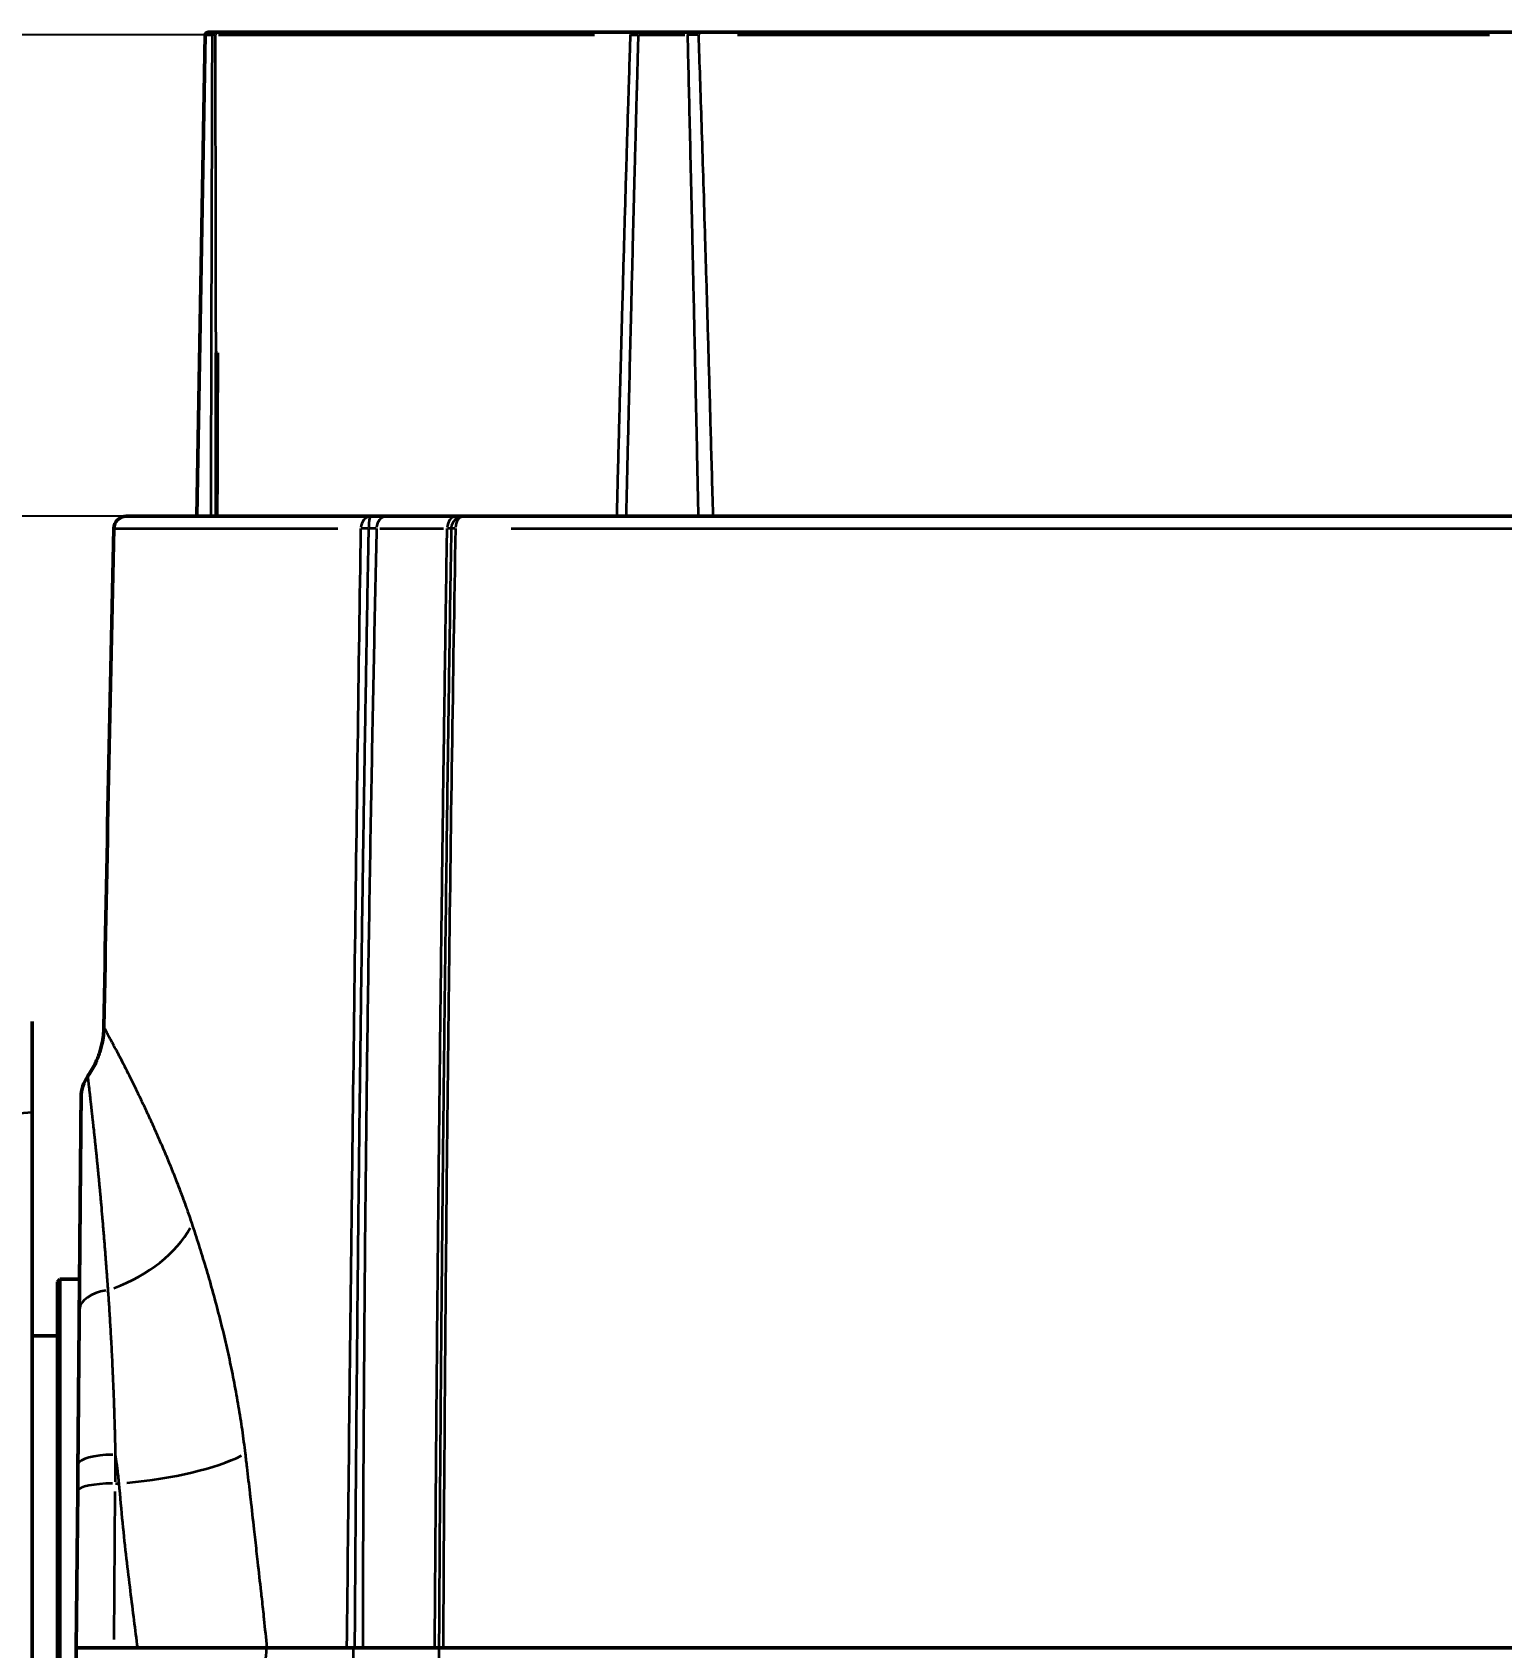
# Model space of a CAD drawing. Header units: millimetres. Extents: x 40 to 2195, y 40 to 1687.
# Drawn here: x 1031.6 to 1148.5, y 918.9 to 1047.4 of the extents above; entities that cross this region are included whole.
import ezdxf

# ---------------------------------------------------------------- set-up
doc = ezdxf.new("R2010")
doc.units = ezdxf.units.MM
doc.header["$LTSCALE"] = 8
for name, color, linetype, lineweight in [('Dimension (ISO)', 7, 'Continuous', 25), ('Visible (ISO)', 7, 'Continuous', 50), ('Visible Narrow (ISO)', 7, 'Continuous', 35)]:
    doc.layers.add(name, color=color, linetype=linetype, lineweight=lineweight)
doc.styles.add('Note Text (ANSI)', font='tahoma.ttf')
doc.dimstyles.new('Default (ISO)', dxfattribs={"dimscale": 8, "dimtxt": 1, "dimasz": 2.5, "dimexe": 3.175, "dimexo": 0, "dimgap": 0.762, "dimtad": 1, "dimrnd": 1e-08, "dimzin": 0, "dimdsep": 46, "dimtxsty": 'Note Text (ANSI)', "dimcen": 0.09, "dimdle": 10, "dimclrd": 1, "dimclre": 1, "dimclrt": 1, "dimazin": 0, "dimtfac": 3.5052, "dimtmove": 0, "dimatfit": 3, "dimfxl": 1, "dimtolj": 1, "dimtzin": 0, "dimlwd": -1, "dimlwe": -1, "dimarcsym": 0})

# ---------------------------------------------------------------- blocks, each defined once
blk = doc.blocks.new('*D6')
at = {"layer": 'Defpoints', "color": 0, "transparency": 16777216}
for p in [(1046.17, 1047.24), (935.17, 679.76), (1030.35, 679.76)]:
    blk.add_point(p, dxfattribs=at)
at = {"layer": 'Dimension (ISO)', "color": 1, "transparency": 16777216}
for p, q in [((1046.17, 1047.24), (909.77, 1047.24)), ((935.17, 1027.24), (935.17, 699.76)), ((1030.35, 679.76), (909.77, 679.76))]:
    blk.add_line(p, q, dxfattribs=at)
for points in [[(931.84, 1027.24), (938.5, 1027.24), (935.17, 1047.24)], [(931.84, 699.76), (938.5, 699.76), (935.17, 679.76)]]:
    blk.add_solid(points, dxfattribs=at)
at = {"layer": 'Dimension (ISO)', "color": 1, "transparency": 16777216, "insert": (918.61, 807.9), "char_height": 8, "attachment_point": 1, "rotation": 90, "style": 'Note Text (ANSI)'}
blk.add_mtext('\\A1;367.48 mm [14.468 in]', dxfattribs=at)
blk = doc.blocks.new('*D7')
at = {"layer": 'Defpoints', "color": 0, "transparency": 16777216}
for p in [(1039.08, 1008.94), (973.29, 679.76), (1030.35, 679.76)]:
    blk.add_point(p, dxfattribs=at)
at = {"layer": 'Dimension (ISO)', "color": 1, "transparency": 16777216}
for p, q in [((1039.08, 1008.94), (947.89, 1008.94)), ((973.29, 988.94), (973.29, 699.76)), ((1030.35, 679.76), (947.89, 679.76))]:
    blk.add_line(p, q, dxfattribs=at)
for points in [[(969.95, 988.94), (976.62, 988.94), (973.29, 1008.94)], [(969.95, 699.76), (976.62, 699.76), (973.29, 679.76)]]:
    blk.add_solid(points, dxfattribs=at)
at = {"layer": 'Dimension (ISO)', "color": 1, "transparency": 16777216, "insert": (956.72, 788.75), "char_height": 8, "attachment_point": 1, "rotation": 90, "style": 'Note Text (ANSI)'}
blk.add_mtext('\\A1;329.18 mm [12.960 in]', dxfattribs=at)

msp = doc.modelspace()

# ---------------------------------------------------------------- linework, layer by layer
at = {"layer": 'Visible (ISO)'}
for p, q in [((1045.547, 1047.44), (1046.102, 1047.44)), ((1046.369, 1047.44), (1079.267, 1047.44)), ((1079.963, 1047.44), (1083.739, 1047.44)), ((1084.702, 1047.44), (1150.498, 1047.44)), ((1045.347, 1047.244), (1044.678, 1008.94)), ((1046.217, 1021.94), (1046.328, 1021.94)), ((1046.217, 1008.94), (1046.217, 1021.94)), ((1058.489, 1008.94), (1039.078, 1008.94)), ((1059.724, 1008.94), (1058.49, 1008.94)), ((1059.724, 1008.94), (1065.263, 1008.94)), ((1065.911, 1008.94), (1065.268, 1008.94)), ((1065.911, 1008.94), (1169.289, 1008.94)), ((1031.6, 968.756), (1031.6, 964.442)), ((1031.6, 961.526), (1031.6, 964.442)), ((1031.6, 961.526), (1031.6, 816.708)), ((1043.266, 951.042), (1043.266, 951.042)), ((1033.6, 948.056), (1033.8, 948.256)), ((1033.6, 948.056), (1033.6, 912.456)), ((1033.8, 912.256), (1033.8, 948.256)), ((1033.8, 948.256), (1035.356, 948.256)), ((1031.6, 943.756), (1033.6, 943.756)), ((1035.227, 933.492), (1035.209, 931.387)), ((1035.1, 918.94), (1035.209, 931.387)), ((1036.832, 918.94), (1035.1, 918.94)), ((1035.1, 918.94), (1035.1, 916.188)), ((1036.832, 918.94), (1038.094, 918.94)), ((1038.094, 918.94), (1039.989, 918.94)), ((1038.1, 918.94), (1039.989, 918.94)), ((1050.274, 918.94), (1056.628, 918.94)), ((1050.274, 918.94), (1056.766, 918.94)), ((1057.141, 918.94), (1056.766, 918.94)), ((1057.141, 918.94), (1057.253, 918.94)), ((1057.881, 918.94), (1057.26, 918.94)), ((1063.619, 918.94), (1057.881, 918.94)), ((1063.619, 918.94), (1063.942, 918.94)), ((1063.943, 918.94), (1063.949, 918.94)), ((1064.119, 918.94), (1063.949, 918.94)), ((1064.119, 918.94), (1171.081, 918.94)), ((1064.276, 918.94), (1170.924, 918.94))]:
    msp.add_line(p, q, dxfattribs=at)
for centre, radius, start, end in [((1045.547, 1047.24), 0.2, 90, 179), ((1039.078, 1007.94), 1, 90, 178.72983), ((9036.113, 830.628), 8000, 178.7298285, 179.0137753), ((1038.482, 962.696), 3, 144.92575, 179.50002)]:
    msp.add_arc(centre, radius, start, end, dxfattribs=at)
for points in [[(1046.369, 1047.44), (1046.361, 1047.44), (1046.304, 1047.44), (1046.18, 1047.44), (1046.102, 1047.44)], [(1079.963, 1047.44), (1079.867, 1047.44), (1079.648, 1047.44), (1079.399, 1047.44), (1079.267, 1047.44)], [(1084.702, 1047.44), (1084.535, 1047.44), (1084.203, 1047.44), (1083.891, 1047.44), (1083.739, 1047.44)]]:
    msp.add_open_spline(points, degree=3, dxfattribs=at)
for points, knots in [([(1046.285, 1008.94), (1046.291, 1011.005), (1046.298, 1013.084), (1046.305, 1015.176), (1046.313, 1017.415), (1046.32, 1019.67), (1046.328, 1021.94)], [0.35504089, 0.35504089, 0.35504089, 0.35504089, 0.66666667, 0.66666667, 0.66666667, 1, 1, 1, 1]), ([(1036.027, 964.42), (1036.148, 964.593), (1036.262, 964.771), (1036.367, 964.954), (1036.471, 965.135), (1036.567, 965.321), (1036.655, 965.511), (1036.674, 965.553), (1036.693, 965.595), (1036.712, 965.638), (1036.776, 965.784), (1036.834, 965.932), (1036.888, 966.082), (1036.942, 966.232), (1036.99, 966.383), (1037.034, 966.536), (1037.073, 966.676), (1037.109, 966.818), (1037.139, 966.96), (1037.188, 967.185), (1037.226, 967.412), (1037.252, 967.64), (1037.276, 967.842), (1037.29, 968.045), (1037.296, 968.248), (1037.297, 968.273), (1037.297, 968.299), (1037.298, 968.324)], [0, 0, 0, 0, 0.15067276, 0.15067276, 0.15067276, 0.30023047, 0.30023047, 0.30023047, 0.33333333, 0.33333333, 0.33333333, 0.44756746, 0.44756746, 0.44756746, 0.56170401, 0.56170401, 0.56170401, 0.66666667, 0.66666667, 0.66666667, 0.83333333, 0.83333333, 0.83333333, 0.98144934, 0.98144934, 0.98144934, 1, 1, 1, 1]), ([(1035.334, 945.757), (1035.336, 945.943), (1035.337, 946.145), (1035.339, 946.365), (1035.34, 946.402), (1035.34, 946.44), (1035.34, 946.479), (1035.342, 946.713), (1035.345, 946.966), (1035.347, 947.231), (1035.347, 947.265), (1035.347, 947.299), (1035.348, 947.333), (1035.35, 947.611), (1035.353, 947.901), (1035.355, 948.199), (1035.356, 948.226), (1035.356, 948.253), (1035.356, 948.28), (1035.359, 948.589), (1035.362, 948.907), (1035.364, 949.227), (1035.364, 949.244), (1035.365, 949.262), (1035.365, 949.279), (1035.368, 949.61), (1035.371, 949.944), (1035.373, 950.276), (1035.374, 950.282), (1035.374, 950.289), (1035.374, 950.295), (1035.377, 950.633), (1035.379, 950.968), (1035.382, 951.296), (1035.382, 951.3), (1035.382, 951.304), (1035.382, 951.308), (1035.385, 951.632), (1035.388, 951.95), (1035.391, 952.261), (1035.391, 952.275), (1035.391, 952.289), (1035.391, 952.303), (1035.394, 952.604), (1035.396, 952.899), (1035.399, 953.191), (1035.399, 953.214), (1035.399, 953.237), (1035.399, 953.26), (1035.402, 953.541), (1035.404, 953.82), (1035.407, 954.101), (1035.407, 954.134), (1035.407, 954.166), (1035.408, 954.199), (1035.41, 954.471), (1035.412, 954.745), (1035.415, 955.024), (1035.415, 955.068), (1035.416, 955.111), (1035.416, 955.154), (1035.418, 955.426), (1035.421, 955.703), (1035.423, 955.987), (1035.424, 956.043), (1035.424, 956.099), (1035.425, 956.155), (1035.427, 956.431), (1035.43, 956.714), (1035.432, 957.002), (1035.433, 957.071), (1035.433, 957.141), (1035.434, 957.211), (1035.436, 957.49), (1035.439, 957.773), (1035.441, 958.057), (1035.442, 958.14), (1035.443, 958.223), (1035.444, 958.306), (1035.446, 958.58), (1035.448, 958.855), (1035.451, 959.126), (1035.452, 959.22), (1035.452, 959.313), (1035.453, 959.406), (1035.455, 959.664), (1035.458, 959.919), (1035.46, 960.17), (1035.461, 960.271), (1035.462, 960.371), (1035.462, 960.47), (1035.465, 960.709), (1035.467, 960.942), (1035.468, 961.164), (1035.469, 961.266), (1035.47, 961.366), (1035.471, 961.462), (1035.473, 961.662), (1035.474, 961.848), (1035.476, 962.008), (1035.477, 962.093), (1035.477, 962.171), (1035.478, 962.241), (1035.479, 962.36), (1035.48, 962.456), (1035.48, 962.53), (1035.48, 962.536), (1035.48, 962.541), (1035.481, 962.546), (1035.481, 962.592), (1035.481, 962.629), (1035.482, 962.656), (1035.482, 962.698), (1035.482, 962.719), (1035.482, 962.722)], [0, 0, 0, 0, 0.0449716, 0.0449716, 0.0449716, 0.0526316, 0.0526316, 0.0526316, 0.0993034, 0.0993034, 0.0993034, 0.1052632, 0.1052632, 0.1052632, 0.1535728, 0.1535728, 0.1535728, 0.1578947, 0.1578947, 0.1578947, 0.2078553, 0.2078553, 0.2078553, 0.2105263, 0.2105263, 0.2105263, 0.2621431, 0.2621431, 0.2621431, 0.2631579, 0.2631579, 0.2631579, 0.3157895, 0.3157895, 0.3157895, 0.3164319, 0.3164319, 0.3164319, 0.3684211, 0.3684211, 0.3684211, 0.3707213, 0.3707213, 0.3707213, 0.4210526, 0.4210526, 0.4210526, 0.4250138, 0.4250138, 0.4250138, 0.4736842, 0.4736842, 0.4736842, 0.4792911, 0.4792911, 0.4792911, 0.5263158, 0.5263158, 0.5263158, 0.5335713, 0.5335713, 0.5335713, 0.5789474, 0.5789474, 0.5789474, 0.5878394, 0.5878394, 0.5878394, 0.6315789, 0.6315789, 0.6315789, 0.6421401, 0.6421401, 0.6421401, 0.6842105, 0.6842105, 0.6842105, 0.696411, 0.696411, 0.696411, 0.7368421, 0.7368421, 0.7368421, 0.750793, 0.750793, 0.750793, 0.7894737, 0.7894737, 0.7894737, 0.8049055, 0.8049055, 0.8049055, 0.8421053, 0.8421053, 0.8421053, 0.8591547, 0.8591547, 0.8591547, 0.8947368, 0.8947368, 0.8947368, 0.9135193, 0.9135193, 0.9135193, 0.9451028, 0.9451028, 0.9451028, 0.9473684, 0.9473684, 0.9473684, 0.9681271, 0.9681271, 0.9681271, 1, 1, 1, 1]), ([(1035.227, 933.492), (1035.23, 933.817), (1035.233, 934.14), (1035.238, 934.782), (1035.241, 935.101), (1035.247, 935.74), (1035.249, 936.06), (1035.254, 936.582), (1035.256, 936.785), (1035.26, 937.255), (1035.262, 937.522), (1035.267, 938.055), (1035.269, 938.322), (1035.274, 938.855), (1035.276, 939.122), (1035.279, 939.41), (1035.279, 939.434), (1035.281, 939.73), (1035.284, 939.998), (1035.286, 940.28), (1035.286, 940.299), (1035.289, 940.596), (1035.291, 940.87), (1035.296, 941.417), (1035.299, 941.689), (1035.303, 942.235), (1035.306, 942.507), (1035.309, 942.869), (1035.31, 942.964), (1035.311, 943.136), (1035.312, 943.214), (1035.315, 943.529), (1035.317, 943.761), (1035.321, 944.218), (1035.323, 944.442), (1035.326, 944.887), (1035.328, 945.107), (1035.332, 945.47), (1035.333, 945.615), (1035.334, 945.757)], [0.00000008, 0.00000008, 0.00000008, 0.00000008, 0.06817674, 0.06817674, 0.13635339, 0.13635339, 0.20575278, 0.20575278, 0.25, 0.25, 0.30862195, 0.30862195, 0.36785912, 0.36785912, 0.42810967, 0.42810967, 0.43367901, 0.43367901, 0.49569026, 0.49569026, 0.5, 0.5, 0.56554143, 0.56554143, 0.63285949, 0.63285949, 0.70339562, 0.70339562, 0.72886641, 0.72886641, 0.75, 0.75, 0.81562939, 0.81562939, 0.88269066, 0.88269066, 0.95211331, 0.95211331, 0.99999991, 0.99999991, 0.99999991, 0.99999991]), ([(1050.274, 918.94), (1049.716, 918.94), (1049.06, 918.94), (1047.553, 918.94), (1046.7, 918.94), (1044.884, 918.94), (1043.928, 918.94), (1041.973, 918.94), (1040.983, 918.94), (1039.989, 918.94)], [0.0000013, 0.0000013, 0.0000013, 0.0000013, 0.3006787, 0.3006787, 0.6126987, 0.6126987, 0.9189752, 0.9189752, 1.2172135, 1.2172135, 1.2172135, 1.2172135])]:
    msp.add_open_spline(points, degree=3, knots=knots, dxfattribs=at)
at = {"layer": 'Visible Narrow (ISO)'}
for p, q in [((1045.348, 1047.244), (1045.871, 1047.244)), ((1046.402, 1047.24), (1076.314, 1047.24)), ((1079.792, 1047.244), (1079.792, 1047.244)), ((1079.921, 1047.244), (1083.497, 1047.244)), ((1087.689, 1047.24), (1147.511, 1047.24)), ((1038.13, 1007.963), (1055.896, 1007.963)), ((1059.249, 1007.968), (1064.304, 1007.968)), ((1069.686, 1007.963), (1165.514, 1007.963)), ((1038.209, 932.122), (1038.226, 934.18)), ((1038.223, 932.006), (1038.492, 932.006)), ((1038.1, 919.594), (1038.203, 931.353))]:
    msp.add_line(p, q, dxfattribs=at)
for centre, major_axis, ratio, start_param, end_param in [((1046.102, 1047.24), (0, 0.2), 0.8779422, 0.0776672, 1.4756759), ((1046.369, 1047.24), (0, 0.2), 0.9990311, 0.0784811, 1.4922534), ((1079.267, 1047.24), (0, 0.2), 0.5376289, 0.0785398, 1.4922565), ((1079.963, 1047.24), (0, 0.2), 0.8535958, 0.077184, 1.4756421), ((1079.901, 1047.24), (0, 0.2), 0.5382075, 6.0585084, 6.0585886), ((1083.739, 1047.24), (0, 0.2), 0.0243471, 0.0776672, 1.4756759), ((1084.702, 1047.24), (0, 0.2), 0.4614014, 0.0785911, 1.4922592), ((1044.168, 1047.241), (2.003, 0), 0.0039578, 0.0667346, 0.4764762), ((1078.083, 1047.241), (-2.003, -0.007), 0.0021376, 2.1611278, 2.5708623), ((1083.685, 1047.241), (-2.004, 0.007), 0.0018203, 4.2556147, 4.6651676), ((1058.49, 1007.94), (0, 1), 0.7527812, 0.0786482, 1.4712605), ((1058.49, 1007.94), (0, 1), 0.1249832, 0.0776014, 1.474497), ((1059.724, 1007.94), (0, 1), 0.7417449, 0.0771612, 1.4659669), ((1065.268, 1007.94), (0, 1), 0.6706817, 0.0771562, 1.4659679), ((1065.911, 1007.94), (0, 1), 0.9921589, 0.077603, 1.4744969), ((1065.911, 1007.94), (0, 1), 0.6582707, 0.0774314, 1.4711964), ((1058.49, 1007.94), (-1, 0.015), 0.0170031, 4.874279, 5.5284136), ((1058.239, 1007.941), (1.001, 0.023), 0.0158993, 0.7696646, 1.4088665), ((1063.927, 1007.941), (1, 0.016), 0.0228466, 0.1600907, 0.7990275), ((1065.911, 1007.94), (-1, 0.017), 0.0145781, 5.4674086, 6.1215434), ((1035.195, 953.354), (-9.462, -2.666), 0.6534088, 1.694704, 2.5843464), ((1038.334, 945.731), (-3, 0.026), 0.5660931, 5.0186499, 6.2166286), ((1038.227, 933.465), (-3, 0.026), 0.2760762, 4.7932162, 6.2047396), ((1038.447, 935.257), (-11.698, -0.962), 0.2764524, 1.60502, 2.5389084), ((1038.209, 931.361), (-3, 0.026), 0.2150838, 4.7927119, 6.2047382)]:
    msp.add_ellipse(centre, major_axis=major_axis, ratio=ratio, start_param=start_param, end_param=end_param, dxfattribs=at)
for points, knots in [([(1045.82, 1008.94), (1045.82, 1009.018), (1045.82, 1009.095), (1045.82, 1009.172), (1045.826, 1011.703), (1045.832, 1014.088), (1045.838, 1016.357), (1045.843, 1018.626), (1045.849, 1020.779), (1045.854, 1022.828), (1045.86, 1024.877), (1045.865, 1026.822), (1045.87, 1028.676), (1045.875, 1030.53), (1045.88, 1032.295), (1045.885, 1033.98), (1045.89, 1035.665), (1045.895, 1037.271), (1045.9, 1038.806), (1045.905, 1040.341), (1045.909, 1041.805), (1045.914, 1043.21), (1045.918, 1044.614), (1045.923, 1045.961), (1045.927, 1047.244)], [0.12119794, 0.12119794, 0.12119794, 0.12119794, 0.125, 0.125, 0.125, 0.25, 0.25, 0.25, 0.375, 0.375, 0.375, 0.5, 0.5, 0.5, 0.625, 0.625, 0.625, 0.75, 0.75, 0.75, 0.875, 0.875, 0.875, 1, 1, 1, 1]), ([(1046.217, 1020.256), (1046.213, 1022.173), (1046.21, 1024.014), (1046.204, 1027.532), (1046.201, 1029.21), (1046.195, 1032.429), (1046.192, 1033.969), (1046.187, 1036.924), (1046.185, 1038.34), (1046.18, 1041.059), (1046.178, 1042.362), (1046.173, 1044.874), (1046.171, 1046.082), (1046.169, 1047.24)], [0, 0, 0, 0, 0.1666667, 0.1666667, 0.3333333, 0.3333333, 0.5, 0.5, 0.6666667, 0.6666667, 0.8333333, 0.8333333, 1, 1, 1, 1]), ([(1079.16, 1047.24), (1079.146, 1046.825), (1079.132, 1046.403), (1079.089, 1045.048), (1079.058, 1044.091), (1079.011, 1042.566), (1078.994, 1042.016), (1078.948, 1040.532), (1078.919, 1039.581), (1078.869, 1037.916), (1078.848, 1037.214), (1078.799, 1035.582), (1078.772, 1034.642), (1078.719, 1032.821), (1078.694, 1031.943), (1078.643, 1030.151), (1078.617, 1029.236), (1078.562, 1027.249), (1078.532, 1026.173), (1078.478, 1024.213), (1078.454, 1023.339), (1078.396, 1021.184), (1078.362, 1019.886), (1078.306, 1017.758), (1078.284, 1016.947), (1078.224, 1014.623), (1078.184, 1013.084), (1078.126, 1010.778), (1078.107, 1010.045), (1078.086, 1009.182), (1078.083, 1009.062), (1078.08, 1008.94)], [0, 0, 0, 0, 0.03947895, 0.03947895, 0.125, 0.125, 0.17205199, 0.17205199, 0.25, 0.25, 0.30479411, 0.30479411, 0.375, 0.375, 0.43752534, 0.43752534, 0.5, 0.5, 0.57024447, 0.57024447, 0.625, 0.625, 0.70302897, 0.70302897, 0.75, 0.75, 0.83572112, 0.83572112, 0.875, 0.875, 0.88137704, 0.88137704, 0.88137704, 0.88137704]), ([(1079.792, 1047.244), (1079.781, 1046.816), (1079.768, 1046.381), (1079.731, 1045.024), (1079.705, 1044.081), (1079.664, 1042.557), (1079.648, 1041.994), (1079.608, 1040.509), (1079.583, 1039.57), (1079.539, 1037.906), (1079.521, 1037.192), (1079.478, 1035.559), (1079.454, 1034.631), (1079.407, 1032.81), (1079.384, 1031.921), (1079.339, 1030.127), (1079.316, 1029.223), (1079.266, 1027.237), (1079.239, 1026.15), (1079.191, 1024.188), (1079.17, 1023.324), (1079.117, 1021.17), (1079.086, 1019.862), (1079.034, 1017.732), (1079.015, 1016.93), (1078.96, 1014.607), (1078.924, 1013.059), (1078.869, 1010.751), (1078.853, 1010.025), (1078.833, 1009.174), (1078.83, 1009.057), (1078.827, 1008.94)], [0, 0, 0, 0, 0.04065295, 0.04065295, 0.125, 0.125, 0.17310248, 0.17310248, 0.25, 0.25, 0.30572203, 0.30572203, 0.375, 0.375, 0.43833082, 0.43833082, 0.5, 0.5, 0.57092757, 0.57092757, 0.625, 0.625, 0.70358842, 0.70358842, 0.75, 0.75, 0.83615787, 0.83615787, 0.875, 0.875, 0.88115886, 0.88115886, 0.88115886, 0.88115886]), ([(1084.593, 1008.94), (1084.592, 1008.977), (1084.591, 1009.013), (1084.59, 1009.05), (1084.543, 1011.31), (1084.498, 1013.453), (1084.454, 1015.499), (1084.411, 1017.545), (1084.369, 1019.495), (1084.328, 1021.357), (1084.288, 1023.218), (1084.249, 1024.991), (1084.212, 1026.685), (1084.174, 1028.379), (1084.138, 1029.995), (1084.103, 1031.54), (1084.069, 1033.085), (1084.035, 1034.56), (1084.002, 1035.974), (1083.97, 1037.387), (1083.938, 1038.739), (1083.908, 1040.036), (1083.877, 1041.333), (1083.848, 1042.575), (1083.819, 1043.775), (1083.79, 1044.975), (1083.762, 1046.133), (1083.734, 1047.244)], [0.1093252, 0.1093252, 0.1093252, 0.1093252, 0.11111111, 0.11111111, 0.11111111, 0.22222222, 0.22222222, 0.22222222, 0.33333333, 0.33333333, 0.33333333, 0.44444444, 0.44444444, 0.44444444, 0.55555556, 0.55555556, 0.55555556, 0.66666667, 0.66666667, 0.66666667, 0.77777778, 0.77777778, 0.77777778, 0.88888889, 0.88888889, 0.88888889, 1, 1, 1, 1]), ([(1085.758, 1008.94), (1085.757, 1008.981), (1085.756, 1009.021), (1085.755, 1009.062), (1085.694, 1011.321), (1085.635, 1013.462), (1085.578, 1015.507), (1085.522, 1017.552), (1085.467, 1019.501), (1085.414, 1021.361), (1085.36, 1023.222), (1085.309, 1024.994), (1085.259, 1026.687), (1085.209, 1028.381), (1085.161, 1029.996), (1085.114, 1031.54), (1085.067, 1033.085), (1085.022, 1034.56), (1084.978, 1035.973), (1084.934, 1037.386), (1084.891, 1038.737), (1084.849, 1040.034), (1084.807, 1041.331), (1084.767, 1042.573), (1084.727, 1043.772), (1084.687, 1044.972), (1084.648, 1046.129), (1084.61, 1047.24)], [0.10912305, 0.10912305, 0.10912305, 0.10912305, 0.11111111, 0.11111111, 0.11111111, 0.22222222, 0.22222222, 0.22222222, 0.33333333, 0.33333333, 0.33333333, 0.44444444, 0.44444444, 0.44444444, 0.55555556, 0.55555556, 0.55555556, 0.66666667, 0.66666667, 0.66666667, 0.77777778, 0.77777778, 0.77777778, 0.88888889, 0.88888889, 0.88888889, 1, 1, 1, 1]), ([(1056.628, 918.94), (1056.687, 924.627), (1056.75, 930.402), (1056.815, 936.238), (1056.881, 942.075), (1056.949, 947.973), (1057.022, 954.01), (1057.095, 960.048), (1057.171, 966.224), (1057.251, 972.401), (1057.33, 978.579), (1057.412, 984.758), (1057.494, 990.71), (1057.575, 996.662), (1057.656, 1002.388), (1057.738, 1007.963)], [0, 0, 0, 0, 0.2, 0.2, 0.2, 0.4, 0.4, 0.4, 0.6, 0.6, 0.6, 0.8, 0.8, 0.8, 1, 1, 1, 1]), ([(1057.26, 918.94), (1057.268, 920.282), (1057.277, 921.629), (1057.308, 926.359), (1057.333, 929.765), (1057.365, 933.75), (1057.37, 934.306), (1057.378, 935.321), (1057.382, 935.779), (1057.406, 938.718), (1057.429, 941.209), (1057.468, 945.294), (1057.483, 946.878), (1057.518, 950.305), (1057.538, 952.151), (1057.582, 956.214), (1057.608, 958.437), (1057.643, 961.39), (1057.652, 962.11), (1057.688, 965.046), (1057.717, 967.269), (1057.759, 970.464), (1057.772, 971.432), (1057.803, 973.662), (1057.821, 974.923), (1057.868, 978.233), (1057.898, 980.279), (1057.96, 984.343), (1057.992, 986.362), (1058.036, 989.146), (1058.049, 989.929), (1058.101, 993.079), (1058.14, 995.413), (1058.191, 998.315), (1058.201, 998.911), (1058.253, 1001.853), (1058.295, 1004.17), (1058.347, 1006.961), (1058.356, 1007.461), (1058.365, 1007.959)], [0, 0, 0, 0, 0.0471965, 0.0471965, 0.1651732, 0.1651732, 0.184274, 0.184274, 0.2, 0.2, 0.2849772, 0.2849772, 0.3384037, 0.3384037, 0.4, 0.4, 0.473014, 0.473014, 0.4965088, 0.4965088, 0.5686471, 0.5686471, 0.6, 0.6, 0.6408343, 0.6408343, 0.707323, 0.707323, 0.7738116, 0.7738116, 0.8, 0.8, 0.8796557, 0.8796557, 0.9003479, 0.9003479, 0.9821136, 0.9821136, 1, 1, 1, 1]), ([(1058.982, 1007.968), (1058.914, 1005), (1058.846, 1001.904), (1058.779, 998.685), (1058.712, 995.466), (1058.645, 992.124), (1058.581, 988.643), (1058.516, 985.163), (1058.453, 981.544), (1058.393, 977.769), (1058.332, 973.994), (1058.275, 970.062), (1058.221, 965.939), (1058.168, 961.816), (1058.118, 957.501), (1058.076, 953.2), (1058.034, 948.899), (1058, 944.612), (1057.973, 940.555), (1057.945, 936.497), (1057.926, 932.668), (1057.911, 929.066), (1057.897, 925.464), (1057.887, 922.089), (1057.881, 918.94)], [0, 0, 0, 0, 0.125, 0.125, 0.125, 0.25, 0.25, 0.25, 0.375, 0.375, 0.375, 0.5, 0.5, 0.5, 0.625, 0.625, 0.625, 0.75, 0.75, 0.75, 0.875, 0.875, 0.875, 1, 1, 1, 1]), ([(1063.619, 918.94), (1063.649, 923.917), (1063.683, 928.715), (1063.72, 933.328), (1063.725, 934.051), (1063.731, 934.77), (1063.737, 935.484), (1063.768, 939.326), (1063.801, 943.038), (1063.835, 946.632), (1063.847, 947.969), (1063.86, 949.289), (1063.873, 950.594), (1063.901, 953.447), (1063.929, 956.223), (1063.958, 958.926), (1063.977, 960.779), (1063.997, 962.598), (1064.017, 964.384), (1064.039, 966.393), (1064.062, 968.361), (1064.084, 970.288), (1064.111, 972.572), (1064.137, 974.8), (1064.164, 976.975), (1064.18, 978.267), (1064.196, 979.539), (1064.212, 980.794), (1064.245, 983.436), (1064.278, 985.998), (1064.312, 988.486), (1064.321, 989.17), (1064.33, 989.849), (1064.34, 990.523), (1064.38, 993.46), (1064.42, 996.294), (1064.461, 999.04), (1064.463, 999.211), (1064.466, 999.382), (1064.468, 999.553), (1064.512, 1002.458), (1064.555, 1005.266), (1064.598, 1007.968)], [0, 0, 0, 0, 0.125, 0.125, 0.125, 0.1445932, 0.1445932, 0.1445932, 0.25, 0.25, 0.25, 0.2892169, 0.2892169, 0.2892169, 0.375, 0.375, 0.375, 0.4338237, 0.4338237, 0.4338237, 0.5, 0.5, 0.5, 0.5784306, 0.5784306, 0.5784306, 0.625, 0.625, 0.625, 0.7230284, 0.7230284, 0.7230284, 0.75, 0.75, 0.75, 0.8676506, 0.8676506, 0.8676506, 0.875, 0.875, 0.875, 1, 1, 1, 1]), ([(1064.919, 1007.959), (1064.853, 1003.936), (1064.789, 999.87), (1064.7, 993.84), (1064.672, 991.912), (1064.63, 988.927), (1064.615, 987.876), (1064.54, 982.396), (1064.482, 977.919), (1064.419, 972.744), (1064.411, 972.079), (1064.376, 969.116), (1064.349, 966.81), (1064.298, 962.156), (1064.272, 959.809), (1064.232, 955.893), (1064.216, 954.313), (1064.171, 949.68), (1064.143, 946.672), (1064.114, 943.306), (1064.111, 942.891), (1064.086, 940.013), (1064.067, 937.589), (1064.017, 931.149), (1063.99, 927.203), (1063.965, 923.093), (1063.964, 922.818), (1063.955, 921.332), (1063.948, 920.131), (1063.942, 918.94)], [0, 0, 0, 0, 0.13641044, 0.13641044, 0.2, 0.2, 0.23436524, 0.23436524, 0.37875288, 0.37875288, 0.4, 0.4, 0.47338926, 0.47338926, 0.54854587, 0.54854587, 0.6, 0.6, 0.70097496, 0.70097496, 0.71521532, 0.71521532, 0.8, 0.8, 0.94397304, 0.94397304, 0.95428385, 0.95428385, 1, 1, 1, 1]), ([(1065.253, 1007.963), (1065.153, 1002.063), (1065.057, 996.072), (1064.968, 989.976), (1064.879, 983.88), (1064.796, 977.677), (1064.72, 971.415), (1064.644, 965.152), (1064.577, 958.829), (1064.519, 952.749), (1064.461, 946.669), (1064.413, 940.833), (1064.373, 935.202), (1064.334, 929.572), (1064.302, 924.147), (1064.276, 918.94)], [0, 0, 0, 0, 0.2, 0.2, 0.2, 0.4, 0.4, 0.4, 0.6, 0.6, 0.6, 0.8, 0.8, 0.8, 1, 1, 1, 1]), ([(1044.31, 952.677), (1044.187, 953.049), (1044.061, 953.418), (1043.91, 953.849), (1043.888, 953.911), (1043.746, 954.311), (1043.624, 954.646), (1043.465, 955.072), (1043.43, 955.164), (1043.309, 955.485), (1043.222, 955.713), (1043.056, 956.137), (1042.979, 956.333), (1042.748, 956.911), (1042.591, 957.295), (1042.413, 957.723), (1042.395, 957.766), (1042.294, 958.006), (1042.211, 958.202), (1042.047, 958.587), (1041.966, 958.777), (1041.869, 959.002), (1041.852, 959.039), (1041.689, 959.414), (1041.544, 959.743), (1041.37, 960.133), (1041.338, 960.203), (1041.134, 960.657), (1040.965, 961.028), (1040.644, 961.72), (1040.493, 962.043), (1040.335, 962.373), (1040.326, 962.394), (1040.159, 962.743), (1040.007, 963.058), (1039.713, 963.66), (1039.571, 963.948), (1039.298, 964.494), (1039.167, 964.753), (1038.917, 965.245), (1038.798, 965.476), (1038.587, 965.883), (1038.494, 966.062), (1038.392, 966.256), (1038.379, 966.282), (1038.276, 966.477), (1038.192, 966.636), (1038.104, 966.801), (1038.095, 966.819), (1037.999, 967), (1037.919, 967.149), (1037.774, 967.42), (1037.708, 967.541), (1037.592, 967.759), (1037.54, 967.854), (1037.452, 968.018), (1037.415, 968.087), (1037.362, 968.188), (1037.344, 968.225), (1037.326, 968.26), (1037.323, 968.267), (1037.305, 968.303), (1037.298, 968.32), (1037.298, 968.324)], [0.00000024, 0.00000024, 0.00000024, 0.00000024, 0.04273843, 0.04273843, 0.05, 0.05, 0.08919512, 0.08919512, 0.1, 0.1, 0.12688317, 0.12688317, 0.15, 0.15, 0.19487499, 0.19487499, 0.2, 0.2, 0.22293128, 0.22293128, 0.24547743, 0.24547743, 0.25, 0.25, 0.29098041, 0.29098041, 0.3, 0.3, 0.35, 0.35, 0.3969144, 0.3969144, 0.4, 0.4, 0.45, 0.45, 0.5, 0.5, 0.55, 0.55, 0.6, 0.6, 0.64338514, 0.64338514, 0.65, 0.65, 0.69458451, 0.69458451, 0.7, 0.7, 0.75, 0.75, 0.8, 0.8, 0.85, 0.85, 0.9, 0.9, 0.93993717, 0.93993717, 0.95, 0.95, 1, 1, 1, 1]), ([(1037.636, 947.387), (1037.628, 947.503), (1037.619, 947.624), (1037.603, 947.84), (1037.596, 947.933), (1037.586, 948.068), (1037.583, 948.108), (1037.57, 948.288), (1037.559, 948.434), (1037.54, 948.7), (1037.531, 948.819), (1037.519, 948.976), (1037.516, 949.012), (1037.501, 949.221), (1037.487, 949.398), (1037.464, 949.703), (1037.455, 949.829), (1037.443, 949.985), (1037.44, 950.013), (1037.425, 950.21), (1037.412, 950.38), (1037.386, 950.711), (1037.374, 950.871), (1037.36, 951.049), (1037.358, 951.067), (1037.343, 951.258), (1037.329, 951.431), (1037.302, 951.776), (1037.288, 951.949), (1037.273, 952.128), (1037.272, 952.135), (1037.256, 952.332), (1037.24, 952.522), (1037.212, 952.866), (1037.198, 953.021), (1037.185, 953.179), (1037.185, 953.183), (1037.156, 953.521), (1037.127, 953.848), (1037.097, 954.181), (1037.096, 954.194), (1037.079, 954.386), (1037.063, 954.561), (1037.035, 954.863), (1037.024, 954.99), (1037.01, 955.14), (1037.008, 955.163), (1036.992, 955.329), (1036.979, 955.472), (1036.953, 955.749), (1036.94, 955.884), (1036.926, 956.026), (1036.925, 956.034), (1036.922, 956.074), (1036.918, 956.107), (1036.902, 956.277), (1036.889, 956.415), (1036.862, 956.684), (1036.849, 956.815), (1036.836, 956.956), (1036.835, 956.965), (1036.83, 957.017), (1036.825, 957.06), (1036.807, 957.24), (1036.793, 957.378), (1036.766, 957.646), (1036.753, 957.776), (1036.739, 957.918), (1036.738, 957.928), (1036.731, 957.994), (1036.725, 958.049), (1036.704, 958.257), (1036.688, 958.411), (1036.658, 958.693), (1036.645, 958.82), (1036.625, 959.016), (1036.617, 959.085), (1036.595, 959.298), (1036.579, 959.445), (1036.549, 959.723), (1036.535, 959.855), (1036.512, 960.068), (1036.503, 960.148), (1036.474, 960.419), (1036.453, 960.61), (1036.424, 960.876), (1036.415, 960.952), (1036.397, 961.119), (1036.387, 961.208), (1036.367, 961.39), (1036.357, 961.483), (1036.336, 961.665), (1036.326, 961.754), (1036.309, 961.906), (1036.302, 961.969), (1036.285, 962.127), (1036.274, 962.222), (1036.253, 962.413), (1036.242, 962.51), (1036.221, 962.698), (1036.21, 962.79), (1036.196, 962.911), (1036.193, 962.943), (1036.181, 963.049), (1036.173, 963.123), (1036.162, 963.213), (1036.16, 963.233), (1036.15, 963.319), (1036.143, 963.384), (1036.129, 963.507), (1036.123, 963.566), (1036.111, 963.671), (1036.105, 963.718), (1036.095, 963.807), (1036.09, 963.85), (1036.082, 963.92), (1036.079, 963.949), (1036.072, 964.014), (1036.068, 964.048), (1036.061, 964.112), (1036.058, 964.141), (1036.051, 964.196), (1036.049, 964.221), (1036.046, 964.249), (1036.045, 964.254), (1036.042, 964.287), (1036.039, 964.311), (1036.036, 964.341), (1036.035, 964.351), (1036.032, 964.375), (1036.03, 964.388), (1036.028, 964.407), (1036.027, 964.414), (1036.027, 964.418), (1036.027, 964.419), (1036.027, 964.42)], [0.00000041, 0.00000041, 0.00000041, 0.00000041, 0.02642392, 0.02642392, 0.04496129, 0.04496129, 0.05263158, 0.05263158, 0.07903868, 0.07903868, 0.09928662, 0.09928662, 0.10526316, 0.10526316, 0.13380087, 0.13380087, 0.15354655, 0.15354655, 0.15789474, 0.15789474, 0.18387021, 0.18387021, 0.20782207, 0.20782207, 0.21052632, 0.21052632, 0.2363156, 0.2363156, 0.26210489, 0.26210489, 0.26315789, 0.26315789, 0.29183558, 0.29183558, 0.31578947, 0.31578947, 0.31638582, 0.31638582, 0.36842105, 0.36842105, 0.37066308, 0.37066308, 0.39967221, 0.39967221, 0.42105263, 0.42105263, 0.42494842, 0.42494842, 0.44931631, 0.44931631, 0.47237321, 0.47237321, 0.47368421, 0.47368421, 0.47921758, 0.47921758, 0.50276668, 0.50276668, 0.52482082, 0.52482082, 0.52631579, 0.52631579, 0.53348999, 0.53348999, 0.55621868, 0.55621868, 0.57725531, 0.57725531, 0.57894737, 0.57894737, 0.58775036, 0.58775036, 0.61193967, 0.61193967, 0.63157895, 0.63157895, 0.64204365, 0.64204365, 0.66423361, 0.66423361, 0.68421053, 0.68421053, 0.69630758, 0.69630758, 0.72512113, 0.72512113, 0.73684211, 0.73684211, 0.75068245, 0.75068245, 0.76525418, 0.76525418, 0.7793243, 0.7793243, 0.78947368, 0.78947368, 0.80479289, 0.80479289, 0.82084583, 0.82084583, 0.83649786, 0.83649786, 0.84210526, 0.84210526, 0.8554156, 0.8554156, 0.85903276, 0.85903276, 0.87171952, 0.87171952, 0.88402425, 0.88402425, 0.89473684, 0.89473684, 0.90541097, 0.90541097, 0.91339567, 0.91339567, 0.92393133, 0.92393133, 0.93443938, 0.93443938, 0.94494104, 0.94494104, 0.94736842, 0.94736842, 0.96099473, 0.96099473, 0.96793739, 0.96793739, 0.98115595, 0.98115595, 0.99462785, 0.99462785, 1, 1, 1, 1]), ([(1031.6, 961.526), (1027.862, 961.221), (1024.118, 960.916), (1020.368, 960.611), (1018.387, 960.449), (1016.404, 960.287), (1014.419, 960.125), (1012.648, 959.981), (1010.874, 959.836), (1009.1, 959.691)], [0, 0, 0, 0, 0.5, 0.5, 0.5, 0.7641666, 0.7641666, 0.7641666, 1, 1, 1, 1]), ([(1038.227, 934.294), (1038.221, 934.567), (1038.215, 934.839), (1038.199, 935.482), (1038.189, 935.852), (1038.174, 936.38), (1038.17, 936.539), (1038.154, 937.067), (1038.143, 937.433), (1038.127, 937.888), (1038.124, 937.979), (1038.118, 938.15), (1038.116, 938.229), (1038.103, 938.584), (1038.093, 938.859), (1038.072, 939.404), (1038.062, 939.674), (1038.04, 940.208), (1038.028, 940.472), (1038.005, 940.996), (1037.993, 941.256), (1037.98, 941.542), (1037.978, 941.572), (1037.976, 941.614), (1037.976, 941.626), (1037.962, 941.922), (1037.948, 942.202), (1037.92, 942.751), (1037.906, 943.021), (1037.877, 943.561), (1037.862, 943.832), (1037.833, 944.334), (1037.819, 944.567), (1037.802, 944.853), (1037.799, 944.911), (1037.78, 945.218), (1037.765, 945.461), (1037.734, 945.936), (1037.719, 946.168), (1037.699, 946.474), (1037.694, 946.552), (1037.674, 946.845), (1037.66, 947.053), (1037.642, 947.3), (1037.639, 947.344), (1037.636, 947.387)], [0, 0, 0, 0, 0.0529367, 0.0529367, 0.1259813, 0.1259813, 0.1577687, 0.1577687, 0.2315339, 0.2315339, 0.25, 0.25, 0.2661773, 0.2661773, 0.3224004, 0.3224004, 0.3786234, 0.3786234, 0.4344573, 0.4344573, 0.4908153, 0.4908153, 0.4973146, 0.4973146, 0.5, 0.5, 0.5626312, 0.5626312, 0.6252624, 0.6252624, 0.6908005, 0.6908005, 0.75, 0.75, 0.7652155, 0.7652155, 0.8309775, 0.8309775, 0.8977494, 0.8977494, 0.9212711, 0.9212711, 0.9859767, 0.9859767, 1, 1, 1, 1]), ([(1038.507, 932.006), (1038.466, 932.385), (1038.423, 932.766), (1038.36, 933.28), (1038.343, 933.414), (1038.294, 933.796), (1038.261, 934.045), (1038.227, 934.294)], [0, 0, 0, 0, 0.5, 0.5, 0.67484133, 0.67484133, 0.9999993, 0.9999993, 0.9999993, 0.9999993]), ([(1050.274, 918.94), (1050.201, 919.7), (1050.125, 920.458), (1049.992, 921.734), (1049.934, 922.26), (1049.852, 922.999), (1049.829, 923.205), (1049.722, 924.165), (1049.633, 924.943), (1049.478, 926.327), (1049.413, 926.911), (1049.315, 927.793), (1049.283, 928.075), (1049.165, 929.132), (1049.074, 929.935), (1048.96, 930.925), (1048.942, 931.08), (1048.848, 931.902), (1048.768, 932.588), (1048.642, 933.652), (1048.599, 934.015), (1048.555, 934.384)], [0.00000003, 0.00000003, 0.00000003, 0.00000003, 0.16666667, 0.16666667, 0.28710687, 0.28710687, 0.33333333, 0.33333333, 0.5, 0.5, 0.61427683, 0.61427683, 0.66666667, 0.66666667, 0.80744026, 0.80744026, 0.83333333, 0.83333333, 0.94385368, 0.94385368, 1, 1, 1, 1]), ([(1039.989, 918.94), (1039.884, 919.641), (1039.701, 921.102), (1039.415, 923.407), (1039.101, 925.978), (1038.789, 928.828), (1038.596, 930.916), (1038.507, 932.006)], [0.00000368, 0.00000368, 0.00000368, 0.00000368, 0.2, 0.4, 0.6, 0.8, 1, 1, 1, 1]), ([(1049.854, 914.209), (1049.868, 914.415), (1049.882, 914.624), (1049.898, 914.837), (1049.913, 915.046), (1049.929, 915.259), (1049.946, 915.475), (1049.962, 915.686), (1049.98, 915.901), (1049.998, 916.119), (1050.007, 916.228), (1050.016, 916.338), (1050.026, 916.449), (1050.03, 916.495), (1050.034, 916.541), (1050.038, 916.587), (1050.066, 916.911), (1050.095, 917.242), (1050.126, 917.579), (1050.156, 917.907), (1050.187, 918.242), (1050.22, 918.583), (1050.232, 918.702), (1050.244, 918.821), (1050.255, 918.94)], [0, 0, 0, 0, 0.14586343, 0.14586343, 0.14586343, 0.289266, 0.289266, 0.289266, 0.42953325, 0.42953325, 0.42953325, 0.5, 0.5, 0.5, 0.52905507, 0.52905507, 0.52905507, 0.73307621, 0.73307621, 0.73307621, 0.9313061, 0.9313061, 0.9313061, 1, 1, 1, 1]), ([(1057.265, 914.425), (1057.247, 914.938), (1057.23, 915.448), (1057.215, 915.943), (1057.2, 916.439), (1057.186, 916.92), (1057.174, 917.416), (1057.162, 917.913), (1057.151, 918.424), (1057.141, 918.94)], [0, 0, 0, 0, 0.3333333, 0.3333333, 0.3333333, 0.6666667, 0.6666667, 0.6666667, 1, 1, 1, 1]), ([(1064.069, 914.128), (1064.051, 914.678), (1064.034, 915.222), (1064.02, 915.75), (1064.007, 916.193), (1063.997, 916.625), (1063.986, 917.064), (1063.984, 917.148), (1063.983, 917.232), (1063.981, 917.317), (1063.969, 917.845), (1063.958, 918.39), (1063.949, 918.94)], [0.00000094, 0.00000094, 0.00000094, 0.00000094, 0.33333333, 0.33333333, 0.33333333, 0.61324575, 0.61324575, 0.61324575, 0.66666667, 0.66666667, 0.66666667, 1, 1, 1, 1])]:
    msp.add_open_spline(points, degree=3, knots=knots, dxfattribs=at)
msp.add_open_spline([(1048.555, 934.384), (1048.479, 935.011), (1048.314, 936.263), (1048.02, 938.139), (1047.684, 940.006), (1047.305, 941.867), (1046.887, 943.72), (1046.429, 945.564), (1045.933, 947.404), (1045.407, 949.22), (1044.863, 950.983), (1044.495, 952.118), (1044.31, 952.677)], degree=3, dxfattribs=at)

# ---------------------------------------------------------------- dimensions: what is measured, and where the dimension line sits
at = {"layer": 'Dimension (ISO)', "color": 1, "true_color": 0xff0000}
for base, p1, angle, text, picture, middle in [((935.172, 679.756), (1046.169, 1047.24), 90, '<> mm [14.468 in]', '*D6', (935.172, 863.498)), ((973.285, 679.756), (1039.078, 1008.94), 270, '<> mm [12.960 in]', '*D7', (973.285, 844.348))]:
    dim = msp.add_linear_dim(base=base, p1=p1, p2=(1030.354, 679.756), angle=angle, text=text, dimstyle='Default (ISO)', override={"dimgap": 0.762, "dimdec": 2, "dimpost": '', "dimtol": 0, "dimlim": 0, "dimtp": 0, "dimtm": 0, "dimtdec": 2, "dimtofl": 0, "dimatfit": 1}, dxfattribs=at)
    dim.commit()
    dim.dimension.update_dxf_attribs({"geometry": picture, "text_midpoint": middle, "dimtype": 160})

doc.saveas('drawing.dxf')
